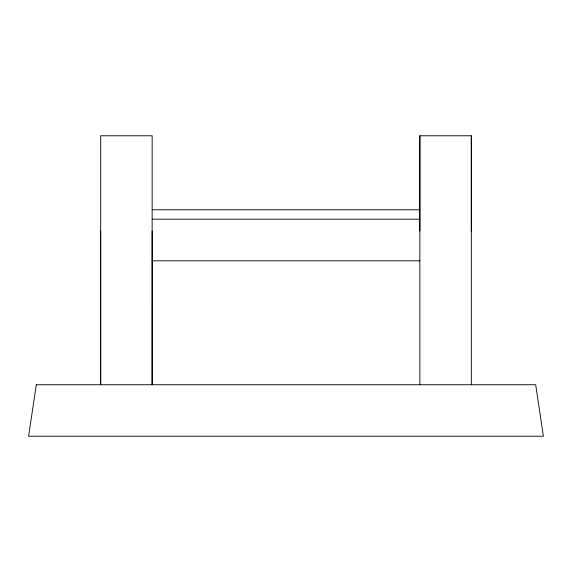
<?xml version="1.0" encoding="UTF-8"?>
<svg xmlns="http://www.w3.org/2000/svg" width="572" height="572" viewBox="0 0 572 572"><rect width="100%" height="100%" fill="white"/><g stroke="black" fill="none" stroke-linecap="round" stroke-linejoin="round"><path stroke-width="0.86" d="M100.679 231.038L100.672 384.741L100.672 135.779L152.152 135.779L152.152 384.741L152.159 231.038M419.848 231.038L419.848 135.779L471.328 135.779L471.328 384.741M471.328 231.038L471.328 135.779M152.152 209.76L419.848 209.76M152.152 219.19L419.848 219.19M152.152 260.796L419.848 260.796M419.848 135.779L419.848 384.741M36.322 384.741L28.6 436.221L543.4 436.221L535.678 384.741L36.322 384.741"/></g></svg>
